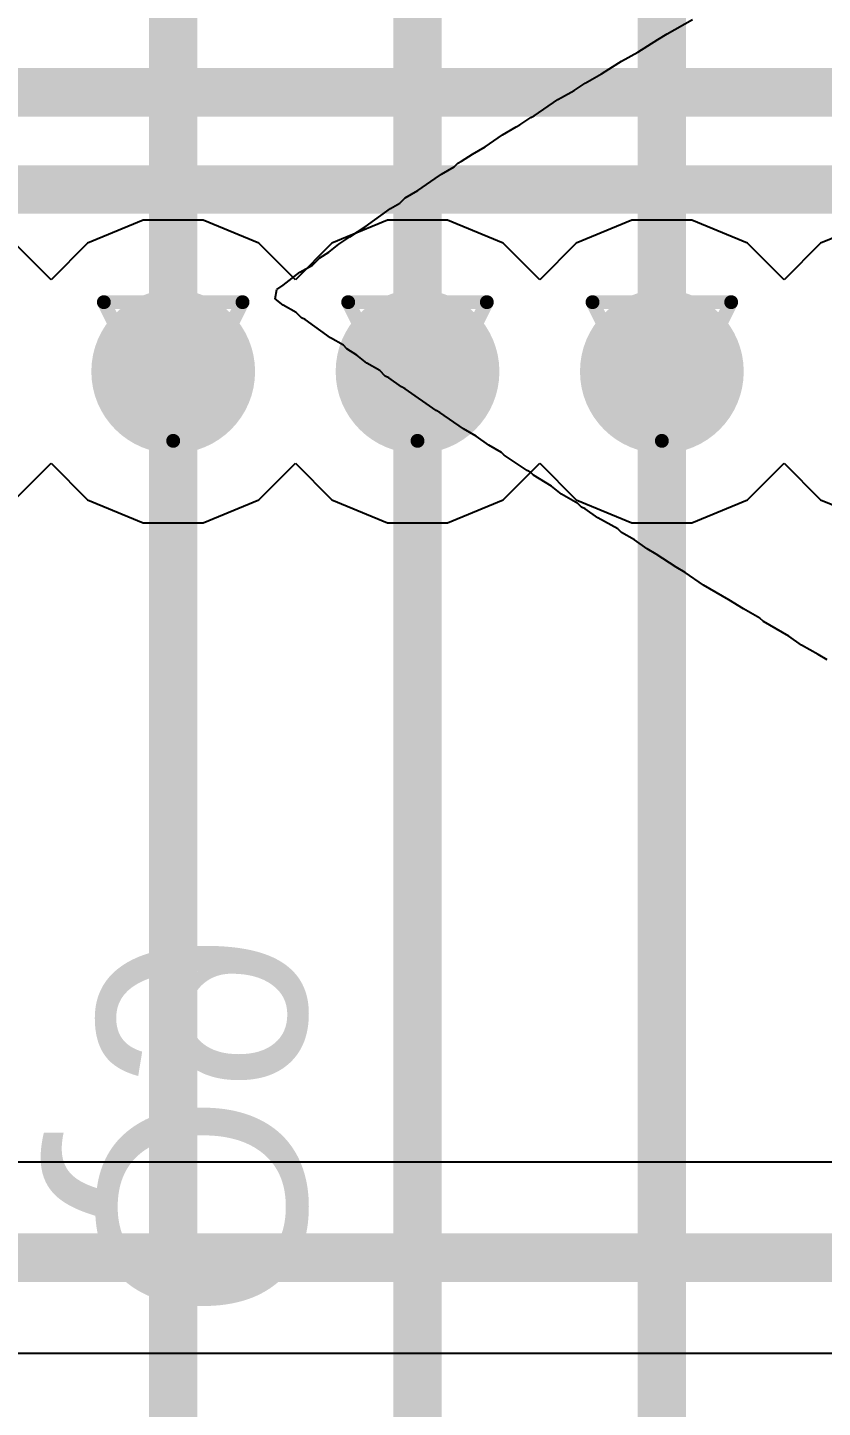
# Model space of a CAD drawing. Header units: inches. Extents: x 0 to 211, y 0 to 201.
# Drawn here: x 0.5612 to 0.6759, y 2.3014 to 2.5004 of the extents above; entities that cross this region are included whole.
import ezdxf

# ---------------------------------------------------------------- set-up
doc = ezdxf.new("R2010")
doc.units = ezdxf.units.IN
doc.header["$MEASUREMENT"] = 0
for name, color, linetype in [('Bottom Layer', 5, 'Continuous'), ('Bottom Overlay', 54, 'Continuous'), ('Drill Drawing', 1, 'Continuous'), ('Layer 1', 16, 'Continuous'), ('Layer 2', 76, 'Continuous'), ('Top Layer', 1, 'Continuous'), ('Top Overlay', 2, 'Continuous'), ('Via Holes', 16, 'Continuous')]:
    doc.layers.add(name, color=color, linetype=linetype)
doc.styles.add('Arial', font='', dxfattribs={"height": 0.2})
doc.styles.get('Arial').set_extended_font_data('Arial')

msp = doc.modelspace()

# ---------------------------------------------------------------- hatches: boundary and pattern name
at = {"layer": 'Bottom Layer'}
h = msp.add_hatch(color=5, dxfattribs=at)
edge = h.paths.add_edge_path()
edge.add_arc((0.5822205, 2.4507781), 0.011811, 0, 360)
h = msp.add_hatch(color=5, dxfattribs=at)
edge = h.paths.add_edge_path()
edge.add_arc((0.6174646, 2.4507781), 0.011811, 0, 360)
h = msp.add_hatch(color=5, dxfattribs=at)
edge = h.paths.add_edge_path()
edge.add_arc((0.6527087, 2.4507781), 0.011811, 0, 360)
at = {"layer": 'Layer 1'}
h = msp.add_hatch(color=16, dxfattribs=at)
edge = h.paths.add_edge_path()
edge.add_arc((0.5822205, 2.4507781), 0.011811, 0, 360)
h = msp.add_hatch(color=16, dxfattribs=at)
edge = h.paths.add_edge_path()
edge.add_arc((0.6174646, 2.4507781), 0.011811, 0, 360)
h = msp.add_hatch(color=16, dxfattribs=at)
edge = h.paths.add_edge_path()
edge.add_arc((0.6527087, 2.4507781), 0.011811, 0, 360)
at = {"layer": 'Layer 2'}
h = msp.add_hatch(color=76, dxfattribs=at)
edge = h.paths.add_edge_path()
edge.add_arc((0.5822205, 2.4507781), 0.011811, 0, 360)
h = msp.add_hatch(color=76, dxfattribs=at)
edge = h.paths.add_edge_path()
edge.add_arc((0.6174646, 2.4507781), 0.011811, 0, 360)
h = msp.add_hatch(color=76, dxfattribs=at)
edge = h.paths.add_edge_path()
edge.add_arc((0.6527087, 2.4507781), 0.011811, 0, 360)
at = {"layer": 'Top Layer'}
h = msp.add_hatch(color=1, dxfattribs=at)
edge = h.paths.add_edge_path()
edge.add_arc((0.5822205, 2.4507781), 0.011811, 0, 360)
h = msp.add_hatch(color=1, dxfattribs=at)
edge = h.paths.add_edge_path()
edge.add_arc((0.6174646, 2.4507781), 0.011811, 0, 360)
h = msp.add_hatch(color=1, dxfattribs=at)
edge = h.paths.add_edge_path()
edge.add_arc((0.6527087, 2.4507781), 0.011811, 0, 360)
at = {"layer": 'Via Holes'}
h = msp.add_hatch(color=7, dxfattribs=at)
edge = h.paths.add_edge_path()
edge.add_arc((0.5822205, 2.4507781), 0.0059055, 0, 360)
h = msp.add_hatch(color=7, dxfattribs=at)
edge = h.paths.add_edge_path()
edge.add_arc((0.6174646, 2.4507781), 0.0059055, 0, 360)
h = msp.add_hatch(color=7, dxfattribs=at)
edge = h.paths.add_edge_path()
edge.add_arc((0.6527087, 2.4507781), 0.0059055, 0, 360)

# ---------------------------------------------------------------- linework, layer by layer
at = {"layer": 'Bottom Layer'}
for p, q in [((0.5593313, 2.4322876), (0.5645984, 2.4375548)), ((0.5645984, 2.4375548), (0.5698656, 2.4322876)), ((0.5945754, 2.4322876), (0.5998426, 2.4375548)), ((0.5998426, 2.4375548), (0.6051097, 2.4322876)), ((0.6298195, 2.4322876), (0.6350866, 2.4375548)), ((0.6350866, 2.4375548), (0.6403538, 2.4322876)), ((0.6650636, 2.4322876), (0.6703308, 2.4375548)), ((0.6703308, 2.4375548), (0.6755979, 2.4322876)), ((0.5698656, 2.4322876), (0.577882, 2.4289671)), ((0.586559, 2.4289671), (0.5945754, 2.4322876)), ((0.6051097, 2.4322876), (0.6131261, 2.4289671)), ((0.6218031, 2.4289671), (0.6298195, 2.4322876)), ((0.6403538, 2.4322876), (0.6483702, 2.4289671)), ((0.6570472, 2.4289671), (0.6650636, 2.4322876)), ((0.6755979, 2.4322876), (0.6836143, 2.4289671)), ((0.577882, 2.4289671), (0.586559, 2.4289671)), ((0.6131261, 2.4289671), (0.6218031, 2.4289671)), ((0.6483702, 2.4289671), (0.6570472, 2.4289671)), ((0.742, 2.3367645), (0.2865905, 2.3367645)), ((0.122, 2.3092355), (0.742, 2.3092355))]:
    msp.add_line(p, q, dxfattribs=at)
for points in [[(0.5822205, 2.4507781, 0.007, 0.007, 0), (0.5822205, 2.9135054, 0.007, 0.007, 0)], [(0.6174646, 2.4507781, 0.007, 0.007, 0), (0.6174646, 2.8477959, 0.007, 0.007, 0)], [(0.6527087, 2.4507781, 0.007, 0.007, 0), (0.6527087, 2.8272175, 0.007, 0.007, 0)], [(0.122, 2.323, 0.007, 0.007, 0), (0.742, 2.323, 0.007, 0.007, 0)]]:
    msp.add_lwpolyline(points, format="xyseb", dxfattribs=at)
for points in [[(0.5804705, 2.4507781, 0.0035, 0.0035, 1), (0.5839705, 2.4507781, 0.0035, 0.0035, 1)], [(0.6157146, 2.4507781, 0.0035, 0.0035, 1), (0.6192146, 2.4507781, 0.0035, 0.0035, 1)], [(0.6509587, 2.4507781, 0.0035, 0.0035, 1), (0.6544587, 2.4507781, 0.0035, 0.0035, 1)]]:
    msp.add_lwpolyline(points, format="xyseb", close=True, dxfattribs=at)
at = {"layer": 'Drill Drawing'}
for points in [[(0.5722205, 2.4607781, 0.002, 0.002, 0), (0.5922205, 2.4607781, 0.002, 0.002, 0)], [(0.5722205, 2.4607781, 0.002, 0.002, 0), (0.5822205, 2.4407781, 0.002, 0.002, 0)], [(0.5822205, 2.4407781, 0.002, 0.002, 0), (0.5922205, 2.4607781, 0.002, 0.002, 0)], [(0.6074646, 2.4607781, 0.002, 0.002, 0), (0.6274646, 2.4607781, 0.002, 0.002, 0)], [(0.6074646, 2.4607781, 0.002, 0.002, 0), (0.6174646, 2.4407781, 0.002, 0.002, 0)], [(0.6174646, 2.4407781, 0.002, 0.002, 0), (0.6274646, 2.4607781, 0.002, 0.002, 0)], [(0.6427087, 2.4607781, 0.002, 0.002, 0), (0.6627087, 2.4607781, 0.002, 0.002, 0)], [(0.6427087, 2.4607781, 0.002, 0.002, 0), (0.6527087, 2.4407781, 0.002, 0.002, 0)], [(0.6527087, 2.4407781, 0.002, 0.002, 0), (0.6627087, 2.4607781, 0.002, 0.002, 0)]]:
    msp.add_lwpolyline(points, format="xyseb", dxfattribs=at)
for points in [[(0.5717205, 2.4607781, 0.001, 0.001, 1), (0.5727205, 2.4607781, 0.001, 0.001, 1)], [(0.5717205, 2.4607781, 0.001, 0.001, 1), (0.5727205, 2.4607781, 0.001, 0.001, 1)], [(0.5917205, 2.4607781, 0.001, 0.001, 1), (0.5927205, 2.4607781, 0.001, 0.001, 1)], [(0.5917205, 2.4607781, 0.001, 0.001, 1), (0.5927205, 2.4607781, 0.001, 0.001, 1)], [(0.6069646, 2.4607781, 0.001, 0.001, 1), (0.6079646, 2.4607781, 0.001, 0.001, 1)], [(0.6069646, 2.4607781, 0.001, 0.001, 1), (0.6079646, 2.4607781, 0.001, 0.001, 1)], [(0.6269646, 2.4607781, 0.001, 0.001, 1), (0.6279646, 2.4607781, 0.001, 0.001, 1)], [(0.6269646, 2.4607781, 0.001, 0.001, 1), (0.6279646, 2.4607781, 0.001, 0.001, 1)], [(0.6422087, 2.4607781, 0.001, 0.001, 1), (0.6432087, 2.4607781, 0.001, 0.001, 1)], [(0.6422087, 2.4607781, 0.001, 0.001, 1), (0.6432087, 2.4607781, 0.001, 0.001, 1)], [(0.6622087, 2.4607781, 0.001, 0.001, 1), (0.6632087, 2.4607781, 0.001, 0.001, 1)], [(0.6622087, 2.4607781, 0.001, 0.001, 1), (0.6632087, 2.4607781, 0.001, 0.001, 1)], [(0.5817205, 2.4407781, 0.001, 0.001, 1), (0.5827205, 2.4407781, 0.001, 0.001, 1)], [(0.5817205, 2.4407781, 0.001, 0.001, 1), (0.5827205, 2.4407781, 0.001, 0.001, 1)], [(0.6169646, 2.4407781, 0.001, 0.001, 1), (0.6179646, 2.4407781, 0.001, 0.001, 1)], [(0.6169646, 2.4407781, 0.001, 0.001, 1), (0.6179646, 2.4407781, 0.001, 0.001, 1)], [(0.6522087, 2.4407781, 0.001, 0.001, 1), (0.6532087, 2.4407781, 0.001, 0.001, 1)], [(0.6522087, 2.4407781, 0.001, 0.001, 1), (0.6532087, 2.4407781, 0.001, 0.001, 1)]]:
    msp.add_lwpolyline(points, format="xyseb", close=True, dxfattribs=at)
at = {"layer": 'Layer 1'}
for p, q in [((0.577882, 2.4725891), (0.5698656, 2.4692686)), ((0.586559, 2.4725891), (0.577882, 2.4725891)), ((0.5945754, 2.4692686), (0.586559, 2.4725891)), ((0.6131261, 2.4725891), (0.6051097, 2.4692686)), ((0.6218031, 2.4725891), (0.6131261, 2.4725891)), ((0.6298195, 2.4692686), (0.6218031, 2.4725891)), ((0.6483702, 2.4725891), (0.6403538, 2.4692686)), ((0.6570472, 2.4725891), (0.6483702, 2.4725891)), ((0.6650636, 2.4692686), (0.6570472, 2.4725891)), ((0.6836143, 2.4725891), (0.6755979, 2.4692686)), ((0.5645984, 2.4640014), (0.5593313, 2.4692686)), ((0.5698656, 2.4692686), (0.5645984, 2.4640014)), ((0.5998426, 2.4640014), (0.5945754, 2.4692686)), ((0.6051097, 2.4692686), (0.5998426, 2.4640014)), ((0.6350866, 2.4640014), (0.6298195, 2.4692686)), ((0.6403538, 2.4692686), (0.6350866, 2.4640014)), ((0.6703308, 2.4640014), (0.6650636, 2.4692686)), ((0.6755979, 2.4692686), (0.6703308, 2.4640014)), ((0.5593313, 2.4322876), (0.5645984, 2.4375548)), ((0.5645984, 2.4375548), (0.5698656, 2.4322876)), ((0.5945754, 2.4322876), (0.5998426, 2.4375548)), ((0.5998426, 2.4375548), (0.6051097, 2.4322876)), ((0.6298195, 2.4322876), (0.6350866, 2.4375548)), ((0.6350866, 2.4375548), (0.6403538, 2.4322876)), ((0.6650636, 2.4322876), (0.6703308, 2.4375548)), ((0.6703308, 2.4375548), (0.6755979, 2.4322876)), ((0.5698656, 2.4322876), (0.577882, 2.4289671)), ((0.586559, 2.4289671), (0.5945754, 2.4322876)), ((0.6051097, 2.4322876), (0.6131261, 2.4289671)), ((0.6218031, 2.4289671), (0.6298195, 2.4322876)), ((0.6403538, 2.4322876), (0.6483702, 2.4289671)), ((0.6570472, 2.4289671), (0.6650636, 2.4322876)), ((0.6755979, 2.4322876), (0.6836143, 2.4289671)), ((0.577882, 2.4289671), (0.586559, 2.4289671)), ((0.6131261, 2.4289671), (0.6218031, 2.4289671)), ((0.6483702, 2.4289671), (0.6570472, 2.4289671))]:
    msp.add_line(p, q, dxfattribs=at)
at = {"layer": 'Layer 2'}
for p, q in [((0.577882, 2.4725891), (0.5698656, 2.4692686)), ((0.586559, 2.4725891), (0.577882, 2.4725891)), ((0.5945754, 2.4692686), (0.586559, 2.4725891)), ((0.6131261, 2.4725891), (0.6051097, 2.4692686)), ((0.6218031, 2.4725891), (0.6131261, 2.4725891)), ((0.6298195, 2.4692686), (0.6218031, 2.4725891)), ((0.6483702, 2.4725891), (0.6403538, 2.4692686)), ((0.6570472, 2.4725891), (0.6483702, 2.4725891)), ((0.6650636, 2.4692686), (0.6570472, 2.4725891)), ((0.6836143, 2.4725891), (0.6755979, 2.4692686)), ((0.5645984, 2.4640014), (0.5593313, 2.4692686)), ((0.5698656, 2.4692686), (0.5645984, 2.4640014)), ((0.5998426, 2.4640014), (0.5945754, 2.4692686)), ((0.6051097, 2.4692686), (0.5998426, 2.4640014)), ((0.6350866, 2.4640014), (0.6298195, 2.4692686)), ((0.6403538, 2.4692686), (0.6350866, 2.4640014)), ((0.6703308, 2.4640014), (0.6650636, 2.4692686)), ((0.6755979, 2.4692686), (0.6703308, 2.4640014)), ((0.5593313, 2.4322876), (0.5645984, 2.4375548)), ((0.5645984, 2.4375548), (0.5698656, 2.4322876)), ((0.5945754, 2.4322876), (0.5998426, 2.4375548)), ((0.5998426, 2.4375548), (0.6051097, 2.4322876)), ((0.6298195, 2.4322876), (0.6350866, 2.4375548)), ((0.6350866, 2.4375548), (0.6403538, 2.4322876)), ((0.6650636, 2.4322876), (0.6703308, 2.4375548)), ((0.6703308, 2.4375548), (0.6755979, 2.4322876)), ((0.5698656, 2.4322876), (0.577882, 2.4289671)), ((0.586559, 2.4289671), (0.5945754, 2.4322876)), ((0.6051097, 2.4322876), (0.6131261, 2.4289671)), ((0.6218031, 2.4289671), (0.6298195, 2.4322876)), ((0.6403538, 2.4322876), (0.6483702, 2.4289671)), ((0.6570472, 2.4289671), (0.6650636, 2.4322876)), ((0.6755979, 2.4322876), (0.6836143, 2.4289671)), ((0.577882, 2.4289671), (0.586559, 2.4289671)), ((0.6131261, 2.4289671), (0.6218031, 2.4289671)), ((0.6483702, 2.4289671), (0.6570472, 2.4289671))]:
    msp.add_line(p, q, dxfattribs=at)
at = {"layer": 'Top Layer'}
for points in [[(0.2662152, 2.4910252, 0.007, 0.007, 0), (1.52866, 2.4910253, 0.007, 0.007, 0)], [(0.370756, 2.4770251, 0.007, 0.007, 0), (1.515101, 2.4770252, 0.007, 0.007, 0)], [(0.5822205, 2.235666, 0.007, 0.007, 0), (0.5822205, 2.4507781, 0.007, 0.007, 0)], [(0.6174646, 2.2139046, 0.007, 0.007, 0), (0.6174646, 2.4507781, 0.007, 0.007, 0)], [(0.6527087, 2.1979221, 0.007, 0.007, 0), (0.6527087, 2.4507781, 0.007, 0.007, 0)]]:
    msp.add_lwpolyline(points, format="xyseb", dxfattribs=at)
for points in [[(0.5804705, 2.4507781, 0.0035, 0.0035, 1), (0.5839705, 2.4507781, 0.0035, 0.0035, 1)], [(0.6157146, 2.4507781, 0.0035, 0.0035, 1), (0.6192146, 2.4507781, 0.0035, 0.0035, 1)], [(0.6509587, 2.4507781, 0.0035, 0.0035, 1), (0.6544587, 2.4507781, 0.0035, 0.0035, 1)]]:
    msp.add_lwpolyline(points, format="xyseb", close=True, dxfattribs=at)
at = {"layer": 'Top Overlay'}
for p, q in [((0.6534603, 2.4994497), (0.6571332, 2.5015484)), ((0.6521486, 2.4986626), (0.6534603, 2.4994497)), ((0.6492628, 2.4968262), (0.6521486, 2.4986626)), ((0.64559, 2.4947274), (0.6469017, 2.4955145)), ((0.6469017, 2.4955145), (0.6492628, 2.4968262)), ((0.6416548, 2.4923663), (0.6440159, 2.4936781)), ((0.6440159, 2.4936781), (0.64559, 2.4947274)), ((0.6382443, 2.4902676), (0.6400807, 2.491317)), ((0.6400807, 2.491317), (0.6416548, 2.4923663)), ((0.6343091, 2.4876441), (0.6377196, 2.4900052)), ((0.6377196, 2.4900052), (0.6382443, 2.4902676)), ((0.6322103, 2.4863324), (0.6337844, 2.4873818)), ((0.6337844, 2.4873818), (0.6343091, 2.4876441)), ((0.629718, 2.4848895), (0.6316856, 2.48607)), ((0.6316856, 2.48607), (0.6322103, 2.4863324)), ((0.6253893, 2.4821349), (0.6272258, 2.4831842)), ((0.6272258, 2.4831842), (0.629718, 2.4848895)), ((0.6232906, 2.4808231), (0.6238153, 2.4810855)), ((0.6238153, 2.4810855), (0.6253893, 2.4821349)), ((0.6200113, 2.4785932), (0.6209295, 2.4792491)), ((0.6209295, 2.4792491), (0.6227659, 2.4802984)), ((0.6227659, 2.4802984), (0.6232906, 2.4808231)), ((0.617519, 2.4768879), (0.6200113, 2.4785932)), ((0.6135838, 2.4742645), (0.6148955, 2.4750515)), ((0.6148955, 2.4750515), (0.6156826, 2.4758386)), ((0.6156826, 2.4758386), (0.617519, 2.4768879)), ((0.6099109, 2.471641), (0.6135838, 2.4742645)), ((0.607681, 2.4701981), (0.6099109, 2.471641)), ((0.604664, 2.4679682), (0.6061069, 2.4691487)), ((0.6061069, 2.4691487), (0.607681, 2.4701981)), ((0.6023029, 2.4661318), (0.6033523, 2.4671811)), ((0.6033523, 2.4671811), (0.604664, 2.4679682)), ((0.5981054, 2.463246), (0.6004665, 2.4650824)), ((0.6004665, 2.4650824), (0.6023029, 2.4661318)), ((0.5971872, 2.4625901), (0.5981054, 2.463246)), ((0.5969248, 2.4612784), (0.5971872, 2.4625901)), ((0.5981054, 2.4603602), (0.5969248, 2.4612784)), ((0.5999418, 2.4593108), (0.5981054, 2.4603602)), ((0.6007289, 2.4585237), (0.5999418, 2.4593108)), ((0.6012535, 2.4582614), (0.6007289, 2.4585237)), ((0.6049264, 2.4556379), (0.6012535, 2.4582614)), ((0.6067628, 2.4545886), (0.6049264, 2.4556379)), ((0.6072875, 2.4540639), (0.6067628, 2.4545886)), ((0.6087304, 2.4531457), (0.6072875, 2.4540639)), ((0.6101733, 2.4519651), (0.6087304, 2.4531457)), ((0.6120097, 2.4509157), (0.6101733, 2.4519651)), ((0.6127968, 2.4501287), (0.6120097, 2.4509157)), ((0.6133214, 2.4498663), (0.6127968, 2.4501287)), ((0.6151579, 2.4485546), (0.6133214, 2.4498663)), ((0.6156826, 2.4482923), (0.6151579, 2.4485546)), ((0.6201424, 2.4451441), (0.6156826, 2.4482923)), ((0.6206671, 2.4448818), (0.6201424, 2.4451441)), ((0.6240776, 2.4425207), (0.6206671, 2.4448818)), ((0.625914, 2.4414713), (0.6240776, 2.4425207)), ((0.6277505, 2.4401595), (0.625914, 2.4414713)), ((0.6295869, 2.4391102), (0.6277505, 2.4401595)), ((0.6299804, 2.4387166), (0.6295869, 2.4391102)), ((0.6332597, 2.4364867), (0.6299804, 2.4387166)), ((0.6337844, 2.4362244), (0.6332597, 2.4364867)), ((0.6341779, 2.4358308), (0.6337844, 2.4362244)), ((0.6368014, 2.4342568), (0.6341779, 2.4358308)), ((0.6382443, 2.4330762), (0.6368014, 2.4342568)), ((0.6406054, 2.4317645), (0.6382443, 2.4330762)), ((0.6411301, 2.4312398), (0.6406054, 2.4317645)), ((0.6416548, 2.4309774), (0.6411301, 2.4312398)), ((0.6434912, 2.4296657), (0.6416548, 2.4309774)), ((0.646377, 2.4280916), (0.6434912, 2.4296657)), ((0.6469017, 2.427567), (0.646377, 2.4280916)), ((0.6487381, 2.4265176), (0.6469017, 2.427567)), ((0.6505745, 2.4252058), (0.6487381, 2.4265176)), ((0.6518863, 2.4244188), (0.6505745, 2.4252058)), ((0.6547721, 2.4225824), (0.6518863, 2.4244188)), ((0.6560838, 2.4217953), (0.6547721, 2.4225824)), ((0.6587072, 2.4199589), (0.6560838, 2.4217953)), ((0.6623801, 2.4178602), (0.6587072, 2.4199589)), ((0.6644789, 2.4165484), (0.6623801, 2.4178602)), ((0.66684, 2.4152367), (0.6644789, 2.4165484)), ((0.6673647, 2.414712), (0.66684, 2.4152367)), ((0.6710375, 2.4126132), (0.6673647, 2.414712)), ((0.6728739, 2.4113015), (0.6710375, 2.4126132)), ((0.675235, 2.4099898), (0.6728739, 2.4113015)), ((0.6765468, 2.4092028), (0.675235, 2.4099898))]:
    msp.add_line(p, q, dxfattribs=at)

# ---------------------------------------------------------------- texts
at = {"layer": 'Bottom Overlay', "style": 'Arial', "text_generation_flag": 2}
msp.add_text('Q9', height=0.03, rotation=270, dxfattribs=at).set_placement((0.5713377, 2.3140431))

doc.saveas('drawing.dxf')
